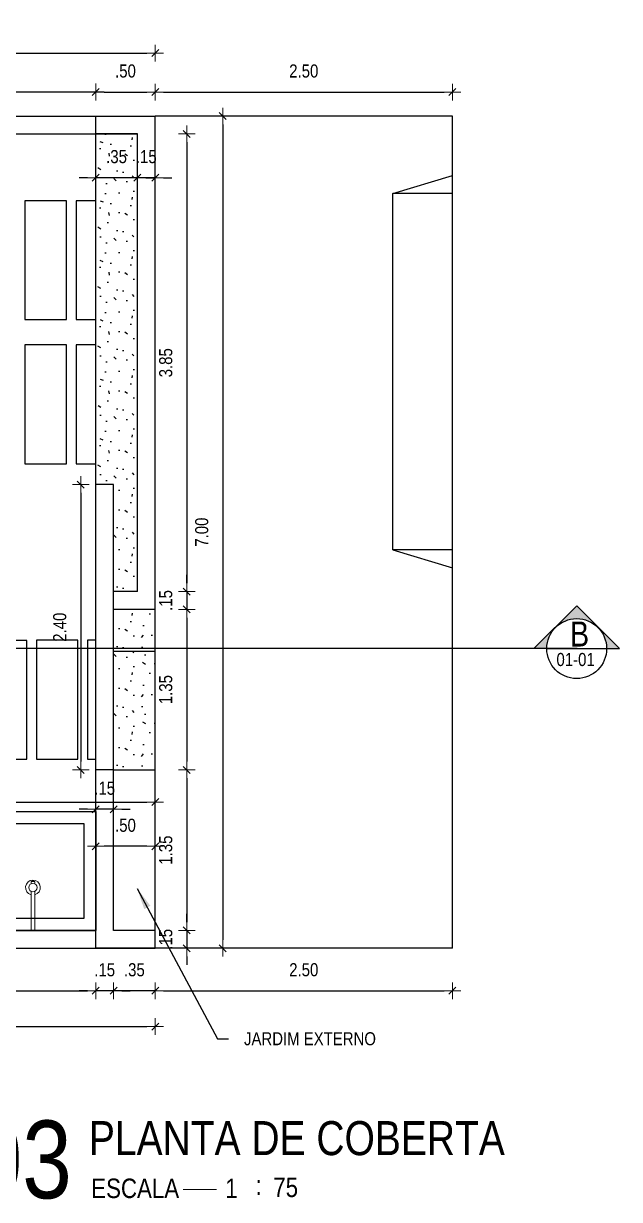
# Model space of a CAD drawing. Header units: millimetres. Extents: x -677 to -23, y -135 to 1112.
# Drawn here: x -113.69 to -108.68, y 851.31 to 861.2 of the extents above; entities that cross this region are included whole.
import ezdxf
from ezdxf.enums import TextEntityAlignment as Align

# ---------------------------------------------------------------- set-up
doc = ezdxf.new("R2010")
doc.units = ezdxf.units.MM
doc.header["$LTSCALE"] = 20
doc.header["$MEASUREMENT"] = 0
doc.header["$PDSIZE"] = -5
doc.linetypes.add('CONTINU', pattern=[0])
doc.linetypes.add('DASHDOT2', pattern=[0.5, 0.25, -0.125, 0, -0.125])
doc.layers.get('0').update_dxf_attribs({"linetype": 'CONTINUOUS'})
doc.layers.get('Defpoints').update_dxf_attribs({"linetype": 'CONTINUOUS'})
for name, color, linetype in [('A-PEN-B', 5, 'CONTINUOUS'), ('AR-ALV', 5, 'CONTINUOUS'), ('E-txt-g', 3, 'CONTINUOUS'), ('E-TXT-Y', 2, 'CONTINUOUS'), ('LAYER4', 7, 'CONTINUOUS'), ('LAYER5', 8, 'CONTINUOUS'), ('LAYER7', 4, 'CONTINUOUS')]:
    doc.layers.add(name, color=color, linetype=linetype)
for name, color, linetype, lineweight in [('E-Cta-W', 7, 'CONTINUOUS', 20), ('E-Lay-9', 9, 'CONTINUOUS', 9), ('E-Pen-C', 4, 'CONTINUOUS', 15), ('E-Pen-G', 3, 'CONTINUOUS', 30), ('E-Txt-W', 7, 'CONTINUOUS', 20)]:
    doc.layers.add(name, color=color, linetype=linetype, lineweight=lineweight)
doc.styles.add('F2', font='swissc.ttf')
doc.dimstyles.new('DIMENSION-1', dxfattribs={"dimtxt": 0.11, "dimasz": 0.07, "dimexe": 1, "dimexo": 0, "dimgap": 0.12, "dimtad": 1, "dimzin": 7, "dimdsep": 46, "dimtxsty": 'F2', "dimblk1": 'TRACO', "dimblk2": 'TRACO', "dimsah": 1, "dimcen": 1, "dimse1": 1, "dimse2": 1, "dimclrd": 256, "dimclre": 256, "dimclrt": 6, "dimadec": 0, "dimazin": 0, "dimtfac": 1, "dimtix": 1, "dimtmove": 2, "dimatfit": 3, "dimldrblk": 'TRACO', "dimfxl": 1, "dimtolj": 1, "dimtzin": 0, "dimarcsym": 0})
doc.dimstyles.get("Standard").update_dxf_attribs({"dimtxt": 0.18, "dimasz": 0.18, "dimexe": 0.18, "dimexo": 0.0625, "dimgap": 0.09, "dimtad": 0, "dimtih": 1, "dimtoh": 1, "dimdec": 4, "dimzin": 0, "dimdsep": 46, "dimtxsty": 'Standard', "dimcen": 0.09, "dimadec": 0, "dimazin": 0, "dimtfac": 1, "dimtdec": 4, "dimtofl": 0, "dimtmove": 0, "dimatfit": 3, "dimfxl": 1, "dimtolj": 1, "dimtzin": 0, "dimarcsym": 0})

# ---------------------------------------------------------------- blocks, each defined once
blk = doc.blocks.new('Chuveiro')
at = {"layer": 'E-Lay-9', "color": 8}
for p, q in [((-0.0311, 0.0156), (-0.3604, 0.0156)), ((0.0509, 0.0156), (0.0311, 0.0156)), ((0.0509, 0.0156), (0.0509, -0.0156)), ((-0.0311, -0.0156), (-0.3604, -0.0156)), ((0.0509, -0.0156), (0.0311, -0.0156))]:
    blk.add_line(p, q, dxfattribs=at)
blk.add_circle((0, 0), 0.0348, dxfattribs=at)
for centre, radius, start, end in [((0, 0), 0.0624, 194.4775, 165.5225), ((0.0093, 0), 0.0444, 339.42663, 20.57337)]:
    blk.add_arc(centre, radius, start, end, dxfattribs=at)
blk = doc.blocks.new('A$C52F82244')
at = {"layer": 'LAYER5'}
blk.add_hatch(color=2, dxfattribs=at).paths.add_polyline_path([(0.5, 0.85), (0, 0.35), (0.15, 0.35, -1), (0.85, 0.35), (1, 0.35)])
at = {"layer": 'LAYER4', "color": 2}
blk.add_line((0.15, 0.35), (0.85, 0.35), dxfattribs=at)
at = {"layer": 'LAYER7', "color": 2}
for p, q in [((0.5, 0.85), (0, 0.35)), ((0.5, 0.85), (1, 0.35)), ((0.15, 0.35), (0, 0.35)), ((0.85, 0.35), (1, 0.35))]:
    blk.add_line(p, q, dxfattribs=at)
blk.add_circle((0.5, 0.35), 0.35, dxfattribs=at)
blk = doc.blocks.new('TRACO')
at = {"layer": 'E-Pen-C'}
for p, q in [((-1, 0), (1, 0)), ((0, 1), (0, -1))]:
    blk.add_line(p, q, dxfattribs=at)
at = {"layer": 'E-Pen-G'}
blk.add_line((-0.42, -0.42), (0.42, 0.42), dxfattribs=at)
blk = doc.blocks.new('*D720')
at = {"color": 4, "lineweight": -2}
blk.add_line((-112.5146, 860.6258), (-110.1546, 860.6258), dxfattribs=at)
at = {"layer": 'Defpoints', "color": 0, "linetype": 'Continuous'}
for p in [(-110.0846, 860.6258), (-112.5846, 860.1963), (-110.0846, 860.1963)]:
    blk.add_point(p, dxfattribs=at)
at = {"color": 4, "linetype": 'Continuous', "lineweight": -2, "xscale": 0.07, "yscale": 0.07, "zscale": 0.07, "rotation": 180}
blk.add_blockref('TRACO', (-112.5846, 860.6258), dxfattribs=at)
at = {"color": 4, "linetype": 'Continuous', "lineweight": -2, "xscale": 0.07, "yscale": 0.07, "zscale": 0.07}
blk.add_blockref('TRACO', (-110.0846, 860.6258), dxfattribs=at)
at = {"color": 4, "linetype": 'Continuous', "insert": (-111.3346, 860.8023), "char_height": 0.11, "attachment_point": 5, "style": 'F2'}
blk.add_mtext('\\A1;2.50', dxfattribs=at)
blk = doc.blocks.new('*D721')
at = {"color": 4, "lineweight": -2}
blk.add_line((-112.5146, 853.0651), (-110.1546, 853.0651), dxfattribs=at)
at = {"layer": 'Defpoints', "color": 0, "linetype": 'Continuous'}
for p in [(-112.5846, 853.3941), (-110.0846, 853.3941), (-110.0846, 853.0651)]:
    blk.add_point(p, dxfattribs=at)
at = {"color": 4, "linetype": 'Continuous', "lineweight": -2, "xscale": 0.07, "yscale": 0.07, "zscale": 0.07, "rotation": 180}
blk.add_blockref('TRACO', (-112.5846, 853.0651), dxfattribs=at)
at = {"color": 4, "linetype": 'Continuous', "lineweight": -2, "xscale": 0.07, "yscale": 0.07, "zscale": 0.07}
blk.add_blockref('TRACO', (-110.0846, 853.0651), dxfattribs=at)
at = {"color": 4, "linetype": 'Continuous', "insert": (-111.3346, 853.2416), "char_height": 0.11, "attachment_point": 5, "style": 'F2'}
blk.add_mtext('\\A1;2.50', dxfattribs=at)
blk = doc.blocks.new('*D730')
at = {"color": 4, "lineweight": -2}
blk.add_line((-115.6546, 853.0651), (-113.1546, 853.0651), dxfattribs=at)
at = {"layer": 'Defpoints', "color": 0, "linetype": 'Continuous'}
for p in [(-115.7246, 853.4235), (-113.0846, 853.4235), (-113.0846, 853.0651)]:
    blk.add_point(p, dxfattribs=at)
at = {"color": 4, "linetype": 'Continuous', "lineweight": -2, "xscale": 0.07, "yscale": 0.07, "zscale": 0.07, "rotation": 180}
blk.add_blockref('TRACO', (-115.7246, 853.0651), dxfattribs=at)
at = {"color": 4, "linetype": 'Continuous', "lineweight": -2, "xscale": 0.07, "yscale": 0.07, "zscale": 0.07}
blk.add_blockref('TRACO', (-113.0846, 853.0651), dxfattribs=at)
at = {"color": 4, "linetype": 'Continuous', "insert": (-114.4046, 853.2416), "char_height": 0.11, "attachment_point": 5, "style": 'F2'}
blk.add_mtext('\\A1;2.65', dxfattribs=at)
blk = doc.blocks.new('*D731')
at = {"color": 4, "lineweight": -2}
blk.add_line((-137.5146, 852.764), (-112.6546, 852.764), dxfattribs=at)
at = {"layer": 'Defpoints', "color": 0, "linetype": 'Continuous'}
for p in [(-137.5846, 853.4235), (-112.5846, 853.4235), (-112.5846, 852.764)]:
    blk.add_point(p, dxfattribs=at)
at = {"color": 4, "linetype": 'Continuous', "lineweight": -2, "xscale": 0.07, "yscale": 0.07, "zscale": 0.07, "rotation": 180}
blk.add_blockref('TRACO', (-137.5846, 852.764), dxfattribs=at)
at = {"color": 4, "linetype": 'Continuous', "lineweight": -2, "xscale": 0.07, "yscale": 0.07, "zscale": 0.07}
blk.add_blockref('TRACO', (-112.5846, 852.764), dxfattribs=at)
at = {"color": 4, "linetype": 'Continuous', "insert": (-125.0846, 852.9405), "char_height": 0.11, "attachment_point": 5, "style": 'F2'}
blk.add_mtext('\\A1;25.00', dxfattribs=at)
blk = doc.blocks.new('*D749')
at = {"color": 4, "lineweight": -2}
blk.add_line((-119.0046, 860.6269), (-113.1546, 860.6269), dxfattribs=at)
at = {"layer": 'Defpoints', "color": 0, "linetype": 'Continuous'}
for p in [(-113.0846, 860.6269), (-113.0846, 860.2735), (-119.0746, 858.7735)]:
    blk.add_point(p, dxfattribs=at)
at = {"color": 4, "linetype": 'Continuous', "lineweight": -2, "xscale": 0.07, "yscale": 0.07, "zscale": 0.07, "rotation": 180}
blk.add_blockref('TRACO', (-119.0746, 860.6269), dxfattribs=at)
at = {"color": 4, "linetype": 'Continuous', "lineweight": -2, "xscale": 0.07, "yscale": 0.07, "zscale": 0.07}
blk.add_blockref('TRACO', (-113.0846, 860.6269), dxfattribs=at)
at = {"color": 4, "linetype": 'Continuous', "insert": (-116.0796, 860.8034), "char_height": 0.11, "attachment_point": 5, "style": 'F2'}
blk.add_mtext('\\A1;5.99', dxfattribs=at)
blk = doc.blocks.new('*D750')
at = {"color": 4, "lineweight": -2}
blk.add_line((-137.5146, 860.9535), (-112.6546, 860.9535), dxfattribs=at)
at = {"layer": 'Defpoints', "color": 0, "linetype": 'Continuous'}
for p in [(-112.5846, 860.9535), (-137.5846, 860.4235), (-112.5846, 860.4235)]:
    blk.add_point(p, dxfattribs=at)
at = {"color": 4, "linetype": 'Continuous', "lineweight": -2, "xscale": 0.07, "yscale": 0.07, "zscale": 0.07, "rotation": 180}
blk.add_blockref('TRACO', (-137.5846, 860.9535), dxfattribs=at)
at = {"color": 4, "linetype": 'Continuous', "lineweight": -2, "xscale": 0.07, "yscale": 0.07, "zscale": 0.07}
blk.add_blockref('TRACO', (-112.5846, 860.9535), dxfattribs=at)
at = {"color": 4, "linetype": 'Continuous', "insert": (-125.0846, 861.1301), "char_height": 0.11, "attachment_point": 5, "style": 'F2'}
blk.add_mtext('\\A1;25.00', dxfattribs=at)
blk = doc.blocks.new('*D768')
at = {"color": 4, "lineweight": -2}
blk.add_line((-115.6546, 854.6525), (-112.6546, 854.6525), dxfattribs=at)
at = {"layer": 'Defpoints', "color": 0, "linetype": 'Continuous'}
for p in [(-112.5846, 854.6525), (-112.5846, 854.6235), (-115.7246, 854.5775)]:
    blk.add_point(p, dxfattribs=at)
at = {"color": 4, "linetype": 'Continuous', "lineweight": -2, "xscale": 0.07, "yscale": 0.07, "zscale": 0.07, "rotation": 180}
blk.add_blockref('TRACO', (-115.7246, 854.6525), dxfattribs=at)
at = {"color": 4, "linetype": 'Continuous', "lineweight": -2, "xscale": 0.07, "yscale": 0.07, "zscale": 0.07}
blk.add_blockref('TRACO', (-112.5846, 854.6525), dxfattribs=at)
at = {"color": 4, "linetype": 'Continuous', "insert": (-114.1546, 854.8289), "char_height": 0.11, "attachment_point": 5, "style": 'F2'}
blk.add_mtext('\\A1;3.15', dxfattribs=at)
blk = doc.blocks.new('IND_DES')
at = {"layer": 'E-Txt-W', "color": 7}
blk.add_line((0.0269, -0.2428), (0.1984, -0.2428), dxfattribs=at)
at = {"layer": 'E-txt-g', "color": 7, "style": 'F2'}
for s, p in [('ESCALA', (-0.4463, -0.2864)), ('1', (0.2426, -0.2864)), (':', (0.3988, -0.2706))]:
    blk.add_text(s, height=0.1, dxfattribs=at).set_placement(p)
blk.add_attdef('ESCALA', (0.4897, -0.2812), '', height=0.1, dxfattribs=at)
at = {"layer": 'E-Txt-W', "color": 6, "style": 'F2'}
blk.add_attdef('00', text='', height=0.4, dxfattribs=at).set_placement((-0.7083, -0.2881), align=Align.CENTER)
at = {"layer": 'E-TXT-Y', "color": 7, "style": 'F2'}
for tag, p in [('PROJETO', (-0.4563, 0.1829)), ('DESENHO', (-0.4582, -0.0658))]:
    blk.add_attdef(tag, p, '', height=0.175, dxfattribs=at)
blk = doc.blocks.new('*D843')
at = {"color": 4, "lineweight": -2}
blk.add_line((-113.0146, 860.6258), (-112.6546, 860.6258), dxfattribs=at)
at = {"layer": 'Defpoints', "color": 0, "linetype": 'Continuous'}
for p in [(-112.5846, 860.6258), (-113.0846, 860.3246), (-112.5846, 860.3246)]:
    blk.add_point(p, dxfattribs=at)
at = {"color": 4, "linetype": 'Continuous', "lineweight": -2, "xscale": 0.07, "yscale": 0.07, "zscale": 0.07, "rotation": 180}
blk.add_blockref('TRACO', (-113.0846, 860.6258), dxfattribs=at)
at = {"color": 4, "linetype": 'Continuous', "lineweight": -2, "xscale": 0.07, "yscale": 0.07, "zscale": 0.07}
blk.add_blockref('TRACO', (-112.5846, 860.6258), dxfattribs=at)
at = {"color": 4, "linetype": 'Continuous', "insert": (-112.8346, 860.8022), "char_height": 0.11, "attachment_point": 5, "style": 'F2'}
blk.add_mtext('\\A1;.50', dxfattribs=at)
blk = doc.blocks.new('*D844')
at = {"color": 4, "lineweight": -2}
for p, q in [((-113.0046, 853.0651), (-113.0746, 853.0651)), ((-112.5846, 853.0651), (-112.9346, 853.0651)), ((-112.5146, 853.0651), (-112.4446, 853.0651))]:
    blk.add_line(p, q, dxfattribs=at)
at = {"layer": 'Defpoints', "color": 0, "linetype": 'Continuous'}
for p in [(-112.9346, 853.4469), (-112.5846, 853.2969), (-112.9346, 853.0651)]:
    blk.add_point(p, dxfattribs=at)
at = {"color": 4, "linetype": 'Continuous', "lineweight": -2, "xscale": 0.07, "yscale": 0.07, "zscale": 0.07}
blk.add_blockref('TRACO', (-112.9346, 853.0651), dxfattribs=at)
at = {"color": 4, "linetype": 'Continuous', "lineweight": -2, "xscale": 0.07, "yscale": 0.07, "zscale": 0.07, "rotation": 180}
blk.add_blockref('TRACO', (-112.5846, 853.0651), dxfattribs=at)
at = {"color": 4, "linetype": 'Continuous', "insert": (-112.7596, 853.2415), "char_height": 0.11, "attachment_point": 5, "style": 'F2'}
blk.add_mtext('\\A1;.35', dxfattribs=at)
blk = doc.blocks.new('*D845')
at = {"color": 4, "lineweight": -2}
for p, q in [((-113.1546, 853.0651), (-113.2246, 853.0651)), ((-112.9346, 853.0651), (-113.0846, 853.0651)), ((-112.8646, 853.0651), (-112.7946, 853.0651))]:
    blk.add_line(p, q, dxfattribs=at)
at = {"layer": 'Defpoints', "color": 0, "linetype": 'Continuous'}
for p in [(-112.9346, 853.4469), (-113.0846, 853.2969), (-113.0846, 853.0651)]:
    blk.add_point(p, dxfattribs=at)
at = {"color": 4, "linetype": 'Continuous', "lineweight": -2, "xscale": 0.07, "yscale": 0.07, "zscale": 0.07}
blk.add_blockref('TRACO', (-113.0846, 853.0651), dxfattribs=at)
at = {"color": 4, "linetype": 'Continuous', "lineweight": -2, "xscale": 0.07, "yscale": 0.07, "zscale": 0.07, "rotation": 180}
blk.add_blockref('TRACO', (-112.9346, 853.0651), dxfattribs=at)
at = {"color": 4, "linetype": 'Continuous', "insert": (-113.0096, 853.2415), "char_height": 0.11, "attachment_point": 5, "style": 'F2'}
blk.add_mtext('\\A1;.15', dxfattribs=at)
blk = doc.blocks.new('*D846')
at = {"color": 4, "lineweight": -2}
blk.add_line((-112.3189, 860.2035), (-112.3189, 856.4935), dxfattribs=at)
at = {"layer": 'Defpoints', "color": 0, "linetype": 'Continuous'}
for p in [(-112.7346, 860.2735), (-112.7346, 856.4235), (-112.3189, 856.4235)]:
    blk.add_point(p, dxfattribs=at)
at = {"color": 4, "linetype": 'Continuous', "lineweight": -2, "xscale": 0.07, "yscale": 0.07, "zscale": 0.07}
for p, rotation in [((-112.3189, 860.2735), 90), ((-112.3189, 856.4235), 270)]:
    blk.add_blockref('TRACO', p, dxfattribs=dict(at, rotation=rotation))
at = {"color": 4, "linetype": 'Continuous', "insert": (-112.4954, 858.3485), "char_height": 0.11, "attachment_point": 5, "rotation": 90, "style": 'F2'}
blk.add_mtext('\\A1;3.85', dxfattribs=at)
blk = doc.blocks.new('*D847')
at = {"color": 4, "lineweight": -2}
for p, q in [((-112.3189, 856.4935), (-112.3189, 856.5635)), ((-112.3189, 856.4235), (-112.3189, 856.2735)), ((-112.3189, 856.2035), (-112.3189, 856.1335))]:
    blk.add_line(p, q, dxfattribs=at)
at = {"layer": 'Defpoints', "color": 0, "linetype": 'Continuous'}
for p in [(-112.7846, 856.4235), (-112.9346, 856.2735), (-112.3189, 856.2735)]:
    blk.add_point(p, dxfattribs=at)
at = {"color": 4, "linetype": 'Continuous', "lineweight": -2, "xscale": 0.07, "yscale": 0.07, "zscale": 0.07}
for p, rotation in [((-112.3189, 856.4235), 270), ((-112.3189, 856.2735), 90)]:
    blk.add_blockref('TRACO', p, dxfattribs=dict(at, rotation=rotation))
at = {"color": 4, "linetype": 'Continuous', "insert": (-112.4954, 856.3485), "char_height": 0.11, "attachment_point": 5, "rotation": 90, "style": 'F2'}
blk.add_mtext('\\A1;.15', dxfattribs=at)
blk = doc.blocks.new('*D848')
at = {"color": 4, "lineweight": -2}
blk.add_line((-112.3189, 856.2035), (-112.3189, 854.9935), dxfattribs=at)
at = {"layer": 'Defpoints', "color": 0, "linetype": 'Continuous'}
for p in [(-112.9346, 856.2735), (-112.7846, 854.9235), (-112.3189, 854.9235)]:
    blk.add_point(p, dxfattribs=at)
at = {"color": 4, "linetype": 'Continuous', "lineweight": -2, "xscale": 0.07, "yscale": 0.07, "zscale": 0.07}
for p, rotation in [((-112.3189, 856.2735), 90), ((-112.3189, 854.9235), 270)]:
    blk.add_blockref('TRACO', p, dxfattribs=dict(at, rotation=rotation))
at = {"color": 4, "linetype": 'Continuous', "insert": (-112.4954, 855.5985), "char_height": 0.11, "attachment_point": 5, "rotation": 90, "style": 'F2'}
blk.add_mtext('\\A1;1.35', dxfattribs=at)
blk = doc.blocks.new('*D849')
at = {"color": 4, "lineweight": -2}
blk.add_line((-112.3189, 854.8535), (-112.3189, 853.6435), dxfattribs=at)
at = {"layer": 'Defpoints', "color": 0, "linetype": 'Continuous'}
for p in [(-112.5846, 854.9235), (-112.5846, 853.5735), (-112.3189, 853.5735)]:
    blk.add_point(p, dxfattribs=at)
at = {"color": 4, "linetype": 'Continuous', "lineweight": -2, "xscale": 0.07, "yscale": 0.07, "zscale": 0.07}
for p, rotation in [((-112.3189, 854.9235), 90), ((-112.3189, 853.5735), 270)]:
    blk.add_blockref('TRACO', p, dxfattribs=dict(at, rotation=rotation))
at = {"color": 4, "linetype": 'Continuous', "insert": (-112.4954, 854.2485), "char_height": 0.11, "attachment_point": 5, "rotation": 90, "style": 'F2'}
blk.add_mtext('\\A1;1.35', dxfattribs=at)
blk = doc.blocks.new('*D850')
at = {"color": 4, "lineweight": -2}
for p, q in [((-112.3189, 853.6435), (-112.3189, 853.7135)), ((-112.3189, 853.5735), (-112.3189, 853.4235)), ((-112.3189, 853.3535), (-112.3189, 853.2835))]:
    blk.add_line(p, q, dxfattribs=at)
at = {"layer": 'Defpoints', "color": 0, "linetype": 'Continuous'}
for p in [(-112.5846, 853.5735), (-112.5846, 853.4235), (-112.3189, 853.4235)]:
    blk.add_point(p, dxfattribs=at)
at = {"color": 4, "linetype": 'Continuous', "lineweight": -2, "xscale": 0.07, "yscale": 0.07, "zscale": 0.07}
for p, rotation in [((-112.3189, 853.5735), 270), ((-112.3189, 853.4235), 90)]:
    blk.add_blockref('TRACO', p, dxfattribs=dict(at, rotation=rotation))
at = {"color": 4, "linetype": 'Continuous', "insert": (-112.4954, 853.4985), "char_height": 0.11, "attachment_point": 5, "rotation": 90, "style": 'F2'}
blk.add_mtext('\\A1;.15', dxfattribs=at)
blk = doc.blocks.new('*D851')
at = {"color": 4, "lineweight": -2}
for p, q in [((-113.1546, 854.5924), (-113.2246, 854.5924)), ((-112.9346, 854.5924), (-113.0846, 854.5924)), ((-112.8646, 854.5924), (-112.7946, 854.5924))]:
    blk.add_line(p, q, dxfattribs=at)
at = {"layer": 'Defpoints', "color": 0, "linetype": 'Continuous'}
for p in [(-113.0846, 854.8366), (-112.9346, 854.8366), (-113.0846, 854.5924)]:
    blk.add_point(p, dxfattribs=at)
at = {"color": 4, "linetype": 'Continuous', "lineweight": -2, "xscale": 0.07, "yscale": 0.07, "zscale": 0.07}
blk.add_blockref('TRACO', (-113.0846, 854.5924), dxfattribs=at)
at = {"color": 4, "linetype": 'Continuous', "lineweight": -2, "xscale": 0.07, "yscale": 0.07, "zscale": 0.07, "rotation": 180}
blk.add_blockref('TRACO', (-112.9346, 854.5924), dxfattribs=at)
at = {"color": 4, "linetype": 'Continuous', "insert": (-113.0096, 854.7689), "char_height": 0.11, "attachment_point": 5, "style": 'F2'}
blk.add_mtext('\\A1;.15', dxfattribs=at)
blk = doc.blocks.new('*D852')
at = {"color": 4, "lineweight": -2}
blk.add_line((-112.6546, 854.2809), (-113.0146, 854.2809), dxfattribs=at)
at = {"layer": 'Defpoints', "color": 0, "linetype": 'Continuous'}
for p in [(-113.0846, 854.8366), (-112.5846, 854.8366), (-113.0846, 854.2809)]:
    blk.add_point(p, dxfattribs=at)
at = {"color": 4, "linetype": 'Continuous', "lineweight": -2, "xscale": 0.07, "yscale": 0.07, "zscale": 0.07, "rotation": 180}
blk.add_blockref('TRACO', (-113.0846, 854.2809), dxfattribs=at)
at = {"color": 4, "linetype": 'Continuous', "lineweight": -2, "xscale": 0.07, "yscale": 0.07, "zscale": 0.07}
blk.add_blockref('TRACO', (-112.5846, 854.2809), dxfattribs=at)
at = {"color": 4, "linetype": 'Continuous', "insert": (-112.8346, 854.4572), "char_height": 0.11, "attachment_point": 5, "style": 'F2'}
blk.add_mtext('\\A1;.50', dxfattribs=at)
blk = doc.blocks.new('*D855')
at = {"color": 4, "lineweight": -2}
for p, q in [((-112.8046, 859.9055), (-112.8746, 859.9055)), ((-112.5846, 859.9055), (-112.7346, 859.9055)), ((-112.5146, 859.9055), (-112.4446, 859.9055))]:
    blk.add_line(p, q, dxfattribs=at)
at = {"layer": 'Defpoints', "color": 0, "linetype": 'Continuous'}
for p in [(-112.7346, 859.9055), (-112.7346, 859.1007), (-112.5846, 859.1007)]:
    blk.add_point(p, dxfattribs=at)
at = {"color": 4, "linetype": 'Continuous', "lineweight": -2, "xscale": 0.07, "yscale": 0.07, "zscale": 0.07}
blk.add_blockref('TRACO', (-112.7346, 859.9055), dxfattribs=at)
at = {"color": 4, "linetype": 'Continuous', "lineweight": -2, "xscale": 0.07, "yscale": 0.07, "zscale": 0.07, "rotation": 180}
blk.add_blockref('TRACO', (-112.5846, 859.9055), dxfattribs=at)
at = {"color": 4, "linetype": 'Continuous', "insert": (-112.6596, 860.0819), "char_height": 0.11, "attachment_point": 5, "style": 'F2'}
blk.add_mtext('\\A1;.15', dxfattribs=at)
blk = doc.blocks.new('*D856')
at = {"color": 4, "lineweight": -2}
for p, q in [((-113.1546, 859.9055), (-113.2246, 859.9055)), ((-112.7346, 859.9055), (-113.0846, 859.9055)), ((-112.6646, 859.9055), (-112.5946, 859.9055))]:
    blk.add_line(p, q, dxfattribs=at)
at = {"layer": 'Defpoints', "color": 0, "linetype": 'Continuous'}
for p in [(-113.0846, 859.9055), (-113.0846, 859.9055), (-112.7346, 859.1007)]:
    blk.add_point(p, dxfattribs=at)
at = {"color": 4, "linetype": 'Continuous', "lineweight": -2, "xscale": 0.07, "yscale": 0.07, "zscale": 0.07}
blk.add_blockref('TRACO', (-113.0846, 859.9055), dxfattribs=at)
at = {"color": 4, "linetype": 'Continuous', "lineweight": -2, "xscale": 0.07, "yscale": 0.07, "zscale": 0.07, "rotation": 180}
blk.add_blockref('TRACO', (-112.7346, 859.9055), dxfattribs=at)
at = {"color": 4, "linetype": 'Continuous', "insert": (-112.9096, 860.0819), "char_height": 0.11, "attachment_point": 5, "style": 'F2'}
blk.add_mtext('\\A1;.35', dxfattribs=at)
blk = doc.blocks.new('*D853')
at = {"color": 4, "lineweight": -2}
blk.add_line((-112.0161, 860.3535), (-112.0161, 853.4935), dxfattribs=at)
at = {"layer": 'Defpoints', "color": 0, "linetype": 'Continuous'}
for p in [(-110.0846, 860.4235), (-112.0161, 853.4235), (-110.0846, 853.4235)]:
    blk.add_point(p, dxfattribs=at)
at = {"color": 4, "linetype": 'Continuous', "lineweight": -2, "xscale": 0.07, "yscale": 0.07, "zscale": 0.07}
for p, rotation in [((-112.0161, 860.4235), 90), ((-112.0161, 853.4235), 270)]:
    blk.add_blockref('TRACO', p, dxfattribs=dict(at, rotation=rotation))
at = {"color": 4, "linetype": 'Continuous', "insert": (-112.1925, 856.9235), "char_height": 0.11, "attachment_point": 5, "rotation": 90, "style": 'F2'}
blk.add_mtext('\\A1;7.00', dxfattribs=at)
blk = doc.blocks.new('*D854')
at = {"color": 4, "lineweight": -2}
blk.add_line((-113.2103, 857.2535), (-113.2103, 854.9935), dxfattribs=at)
at = {"layer": 'Defpoints', "color": 0, "linetype": 'Continuous'}
for p in [(-112.9346, 857.3235), (-113.2103, 854.9235), (-112.9346, 854.9235)]:
    blk.add_point(p, dxfattribs=at)
at = {"color": 4, "linetype": 'Continuous', "lineweight": -2, "xscale": 0.07, "yscale": 0.07, "zscale": 0.07}
for p, rotation in [((-113.2103, 857.3235), 90), ((-113.2103, 854.9235), 270)]:
    blk.add_blockref('TRACO', p, dxfattribs=dict(at, rotation=rotation))
at = {"color": 4, "linetype": 'Continuous', "insert": (-113.3868, 856.1235), "char_height": 0.11, "attachment_point": 5, "rotation": 90, "style": 'F2'}
blk.add_mtext('\\A1;2.40', dxfattribs=at)

msp = doc.modelspace()

# ---------------------------------------------------------------- hatches: boundary and pattern name
at = {"linetype": 'Continuous'}
h = msp.add_hatch(dxfattribs=at)
h.set_pattern_fill('STIP2', color=8, scale=0.5, style=0, pattern_type=2)
h.set_pattern_definition([(0, (-67.32416, 138.37173), (0, 0.5), [0, -0.5]), (0, (-67.26416, 138.29173), (0, 0.5), [0, -0.5]), (0, (-67.28916, 138.17173), (0, 0.5), [0, -0.5]), (0, (-67.11416, 138.05673), (0, 0.5), [0, -0.5]), (0, (-67.12916, 138.23673), (0, 0.5), [0, -0.5]), (0, (-66.99416, 138.35673), (0, 0.5), [0, -0.5]), (0, (-67.16916, 138.39173), (0, 0.5), [0, -0.5]), (0, (-66.95916, 138.18673), (0, 0.5), [0, -0.5]), (0, (-66.98416, 138.02673), (0, 0.5), [0, -0.5]), (0, (-67.35416, 137.95173), (0, 0.5), [0, -0.5]), (0, (-67.26416, 138.05173), (0, 0.5), [0, -0.5]), (0, (-67.19416, 137.95673), (0, 0.5), [0, -0.5]), (0, (-66.88916, 138.27673), (0, 0.5), [0, -0.5]), (0, (-67.04916, 138.15173), (0, 0.5), [0, -0.5]), (0, (-67.08916, 138.31673), (0, 0.5), [0, -0.5]), (0, (-67.00416, 138.27173), (0, 0.5), [0, -0.5]), (0, (-67.18416, 138.13673), (0, 0.5), [0, -0.5]), (0, (-67.04416, 138.40673), (0, 0.5), [0, -0.5]), (0, (-66.88916, 138.11173), (0, 0.5), [0, -0.5]), (0, (-66.90416, 137.96173), (0, 0.5), [0, -0.5]), (75.9638, (-67.27916, 138.22173), (-0.499999029, -1.500000273), [0.0206155, -2.0409375]), (329.0362, (-67.19416, 138.32673), (-1.499999011, 1.000001242), [0.029155, -2.886321]), (338.1986, (-67.04916, 138.21173), (1.500000137, -0.499999955), [0.026926, -2.6656565]), (149.0362, (-67.04416, 137.97173), (1.499999011, -1.000001242), [0.029155, -2.886321]), (53.1301, (-67.19916, 138.03673), (1.000000062, 1.499999959), [0.025, -2.475]), (315, (-66.93416, 138.39673), (0.50000015, -1e-16), [0.0282845, -0.6788225]), (101.3099, (-66.96916, 138.08673), (-0.499998816, 2.000000376), [0.025495, -2.5240145]), (323.1301, (-67.33916, 138.10673), (1.499999959, -1.000000062), [0.025, -2.475]), (315, (-67.27916, 138.42173), (0.50000015, -1e-16), [0.021213, -0.6858935])])
h.paths.add_polyline_path([(-112.5846, 855.9438), (-112.9346, 855.9438), (-112.9346, 854.9235), (-112.5846, 854.9235)])
h.paths.add_polyline_path([(-112.5846, 856.2735), (-112.9346, 856.2735), (-112.9346, 855.9438), (-112.5846, 855.9438)])
h.paths.add_polyline_path([(-112.7346, 860.2735), (-113.0846, 860.2735), (-113.0846, 857.3235), (-112.9346, 857.3235), (-112.9346, 856.4235), (-112.7346, 856.4235)])
h.paths.add_polyline_path([(-112.7779, 859.9677), (-112.5477, 859.9677), (-112.5477, 860.1967), (-112.7779, 860.1967)], flags=9)
h.paths.add_polyline_path([(-113.0279, 859.9677), (-112.7977, 859.9677), (-112.7977, 860.1967), (-113.0279, 860.1967)], flags=24)

# ---------------------------------------------------------------- linework, layer by layer
at = {"color": 7, "linetype": 'Continuous'}
for p, q in [((-137.5846, 860.4235), (-112.5846, 860.4235)), ((-137.4346, 860.2735), (-112.7346, 860.2735)), ((-115.7246, 853.5735), (-113.0846, 853.5735))]:
    msp.add_line(p, q, dxfattribs=at)
at = {"color": 8, "linetype": 'Continuous'}
msp.add_line((-112.9346, 855.9235), (-112.5846, 855.9235), dxfattribs=at)
at = {"color": 7, "linetype": 'CONTINU'}
msp.add_line((-115.7246, 853.4235), (-112.5846, 853.4235), dxfattribs=at)
at = {"color": 8, "linetype": 'Continuous'}
for points in [[(-114.0846, 854.5735), (-113.0846, 854.5735), (-113.0846, 853.5735), (-114.0846, 853.5735)], [(-113.9846, 854.4735), (-113.1846, 854.4735), (-113.1846, 853.6735), (-113.9846, 853.6735)]]:
    msp.add_lwpolyline(points, close=True, dxfattribs=at)
at = {"layer": 'A-PEN-B', "color": 6, "linetype": 'Continuous'}
for p, q in [((-113.0846, 855.0735), (-113.0846, 857.3235)), ((-112.9346, 854.9235), (-112.9346, 857.3235)), ((-112.9346, 854.9235), (-113.0846, 854.9235)), ((-112.9346, 853.4235), (-113.0846, 853.4235))]:
    msp.add_line(p, q, dxfattribs=at)
at = {"layer": 'A-PEN-B', "color": 7, "linetype": 'Continuous'}
for p, q in [((-112.5846, 854.9235), (-112.5846, 856.2735)), ((-113.0846, 853.4235), (-113.0846, 854.9235)), ((-112.9346, 853.5735), (-112.9346, 854.9235)), ((-112.9346, 854.9235), (-112.5846, 854.9235)), ((-112.5846, 853.5735), (-112.9346, 853.5735)), ((-112.5846, 853.4235), (-112.5846, 853.5735)), ((-112.5846, 853.4235), (-113.0846, 853.4235)), ((-112.5846, 853.4235), (-113.0846, 853.4235))]:
    msp.add_line(p, q, dxfattribs=at)
at = {"layer": 'AR-ALV', "color": 7, "linetype": 'Continuous'}
for p, q in [((-113.0846, 860.4235), (-112.5846, 860.4235)), ((-113.0846, 860.2735), (-113.0846, 860.4235)), ((-112.5846, 860.2735), (-112.5846, 860.4235)), ((-112.7346, 860.2735), (-113.0846, 860.2735)), ((-113.0846, 856.2735), (-113.0846, 860.2735)), ((-112.7346, 856.4235), (-112.7346, 860.2735)), ((-112.5846, 856.2735), (-112.5846, 860.2735)), ((-112.7346, 856.4235), (-112.9346, 856.4235)), ((-112.5846, 856.2735), (-112.9346, 856.2735))]:
    msp.add_line(p, q, dxfattribs=at)
at = {"layer": 'AR-ALV', "color": 8, "linetype": 'Continuous'}
for p, q in [((-110.0846, 860.4235), (-112.5846, 860.4235)), ((-110.0846, 853.4235), (-110.0846, 860.4235)), ((-110.5846, 859.7735), (-110.0846, 859.9235)), ((-110.0846, 859.7735), (-110.5846, 859.7735)), ((-110.5846, 856.7735), (-110.5846, 859.7735)), ((-110.0846, 856.7735), (-110.5846, 856.7735)), ((-110.5846, 856.7735), (-110.0846, 856.6235)), ((-112.5846, 853.5735), (-112.5846, 855.3235)), ((-110.0846, 853.4235), (-112.5846, 853.4235))]:
    msp.add_line(p, q, dxfattribs=at)
at = {"layer": 'AR-ALV', "color": 6, "linetype": 'Continuous'}
for p, q in [((-112.9346, 857.3235), (-113.0846, 857.3235)), ((-113.0846, 854.9235), (-113.0846, 855.0735))]:
    msp.add_line(p, q, dxfattribs=at)
at = {"layer": 'AR-ALV', "color": 2, "linetype": 'DASHDOT2'}
msp.add_line((-109.0345, 855.9438), (-138.4685, 855.9438), dxfattribs=at)
at = {"layer": 'AR-ALV', "color": 8, "linetype": 'Continuous'}
for points in [[(-113.3319, 859.3099), (-113.3319, 859.7117), (-113.6803, 859.7117), (-113.6803, 859.483)], [(-113.0846, 859.7117), (-113.2502, 859.7117), (-113.2502, 859.483)], [(-113.0846, 859.7117), (-113.2502, 859.7117), (-113.2502, 858.7126), (-113.0846, 858.7126)], [(-113.0846, 858.4979), (-113.2502, 858.4979), (-113.2502, 857.4988), (-113.0846, 857.4988)], [(-113.0846, 856.0138), (-113.1536, 856.0138), (-113.1536, 855.0148), (-113.0846, 855.0148)]]:
    msp.add_lwpolyline(points, dxfattribs=at)
for points in [[(-113.6803, 858.7126), (-113.3319, 858.7126), (-113.3319, 859.7117), (-113.6803, 859.7117)], [(-113.6803, 857.4988), (-113.3319, 857.4988), (-113.3319, 858.4979), (-113.6803, 858.4979)], [(-114.0137, 855.0124), (-113.6654, 855.0124), (-113.6654, 856.0115), (-114.0137, 856.0115)], [(-113.5836, 855.0148), (-113.2353, 855.0148), (-113.2353, 856.0138), (-113.5836, 856.0138)]]:
    msp.add_lwpolyline(points, close=True, dxfattribs=at)

# ---------------------------------------------------------------- block references
ref = msp.add_blockref('IND_DES', (-112.3922, 851.7904), dxfattribs=dict(xscale=1.636240131907927, yscale=1.636240131907927, zscale=1.636240131907927))
ref.add_attrib('00', '03', dxfattribs={"layer": 'E-Txt-W', "height": 0.6545, "style": 'F2'}).set_placement((-113.7028, 851.319), align=Align.CENTER)
ref.add_attrib('DESENHO', 'PLANTA DE COBERTA', (-113.142, 851.6826), dxfattribs={"layer": 'E-TXT-Y', "color": 2, "height": 0.286342, "style": 'F2'})
ref.add_attrib('ESCALA', '75', (-111.5909, 851.3302), dxfattribs={"layer": 'E-txt-g', "color": 7, "height": 0.16362, "style": 'F2'})
at = {"layer": 'E-Lay-9', "color": 7, "rotation": 90.00000000000001}
msp.add_blockref('Chuveiro', (-113.6132, 853.9339), dxfattribs=at)
at = {"layer": 'LAYER4', "color": 2, "xscale": 0.7200000000000001, "yscale": 0.7200000000000001, "zscale": 0.7200000000000001}
msp.add_blockref('A$C52F82244', (-109.3987, 855.6918), dxfattribs=at)

# ---------------------------------------------------------------- texts
at = {"color": 7, "style": 'F2'}
for s, height, p in [('B', 0.2101, (-109.0946, 855.9614)), ('01-01', 0.11, (-109.209, 855.7971))]:
    msp.add_text(s, height=height, dxfattribs=at).set_placement(p)
at = {"layer": 'E-Cta-W', "color": 4, "style": 'F2'}
msp.add_text('JARDIM EXTERNO', height=0.109719, dxfattribs=at).set_placement((-111.8373, 852.6072))

# ---------------------------------------------------------------- dimensions: what is measured, and where the dimension line sits
at = {"color": 8, "linetype": 'Continuous'}
for base, p1, p2, picture, middle in [((-112.5846, 860.9535), (-137.5846, 860.4235), (-112.5846, 860.4235), '*D750', (-125.0846, 861.1301)), ((-113.0846, 860.6269), (-119.0746, 858.7735), (-113.0846, 860.2735), '*D749', (-116.0796, 860.8034)), ((-112.5846, 852.764), (-137.5846, 853.4235), (-112.5846, 853.4235), '*D731', (-125.0846, 852.9405)), ((-110.0846, 853.0651), (-112.5846, 853.3941), (-110.0846, 853.3941), '*D721', (-111.3346, 853.2416))]:
    dim = msp.add_linear_dim(base=base, p1=p1, p2=p2, dimstyle='DIMENSION-1', override={"dimclrd": 4, "dimclrt": 4, "dimadec": 8, "dimfxl": 0.5, "dimfxlon": 1}, dxfattribs=at)
    dim.commit()
    dim.dimension.update_dxf_attribs({"geometry": picture, "text_midpoint": middle})
for base, p1, p2, angle, picture, middle in [((-112.5846, 860.6258), (-113.0846, 860.3246), (-112.5846, 860.3246), 180, '*D843', (-112.8346, 860.8022)), ((-110.0846, 860.6258), (-112.5846, 860.1963), (-110.0846, 860.1963), 180, '*D720', (-111.3346, 860.8023)), ((-112.0161, 853.4235), (-110.0846, 860.4235), (-110.0846, 853.4235), 90, '*D853', (-112.1925, 856.9235)), ((-112.3189, 856.4235), (-112.7346, 860.2735), (-112.7346, 856.4235), 270, '*D846', (-112.4954, 858.3485)), ((-113.0846, 859.9055), (-112.7346, 859.1007), (-113.0846, 859.9055), 180, '*D856', (-112.9096, 860.0819)), ((-112.7346, 859.9055), (-112.5846, 859.1007), (-112.7346, 859.1007), 180, '*D855', (-112.6596, 860.0819)), ((-113.2103, 854.9235), (-112.9346, 857.3235), (-112.9346, 854.9235), 90, '*D854', (-113.3868, 856.1235)), ((-112.3189, 856.2735), (-112.7846, 856.4235), (-112.9346, 856.2735), 270, '*D847', (-112.4954, 856.3485)), ((-112.3189, 854.9235), (-112.9346, 856.2735), (-112.7846, 854.9235), 270, '*D848', (-112.4954, 855.5985)), ((-112.3189, 853.5735), (-112.5846, 854.9235), (-112.5846, 853.5735), 270, '*D849', (-112.4954, 854.2485)), ((-113.0846, 854.5924), (-112.9346, 854.8366), (-113.0846, 854.8366), 180, '*D851', (-113.0096, 854.7689)), ((-113.0846, 854.2809), (-112.5846, 854.8366), (-113.0846, 854.8366), 180, '*D852', (-112.8346, 854.4572)), ((-112.3189, 853.4235), (-112.5846, 853.5735), (-112.5846, 853.4235), 270, '*D850', (-112.4954, 853.4985)), ((-113.0846, 853.0651), (-112.9346, 853.4469), (-113.0846, 853.2969), 180, '*D845', (-113.0096, 853.2415)), ((-112.9346, 853.0651), (-112.5846, 853.2969), (-112.9346, 853.4469), 180, '*D844', (-112.7596, 853.2415))]:
    dim = msp.add_linear_dim(base=base, p1=p1, p2=p2, angle=angle, dimstyle='DIMENSION-1', override={"dimclrd": 4, "dimclrt": 4, "dimadec": 8, "dimfxl": 0.5, "dimfxlon": 1}, dxfattribs=at)
    dim.commit()
    dim.dimension.update_dxf_attribs({"geometry": picture, "text_midpoint": middle})
for base, p1, p2, text, picture, middle in [((-112.5846, 854.6525), (-115.7246, 854.5775), (-112.5846, 854.6235), '3.15', '*D768', (-114.1546, 854.8289)), ((-113.0846, 853.0651), (-115.7246, 853.4235), (-113.0846, 853.4235), '2.65', '*D730', (-114.4046, 853.2416))]:
    dim = msp.add_linear_dim(base=base, p1=p1, p2=p2, text=text, dimstyle='DIMENSION-1', override={"dimclrd": 4, "dimclrt": 4, "dimadec": 8, "dimfxl": 0.5, "dimfxlon": 1}, dxfattribs=at)
    dim.commit()
    dim.dimension.update_dxf_attribs({"geometry": picture, "text_midpoint": middle})

# ---------------------------------------------------------------- leaders
at = {"layer": 'E-Cta-W', "color": 4}
msp.add_leader([(-112.7361, 853.9254), (-112.0593, 852.6617), (-111.9665, 852.6599)], dimstyle='Standard', dxfattribs=at)

doc.saveas('drawing.dxf')
